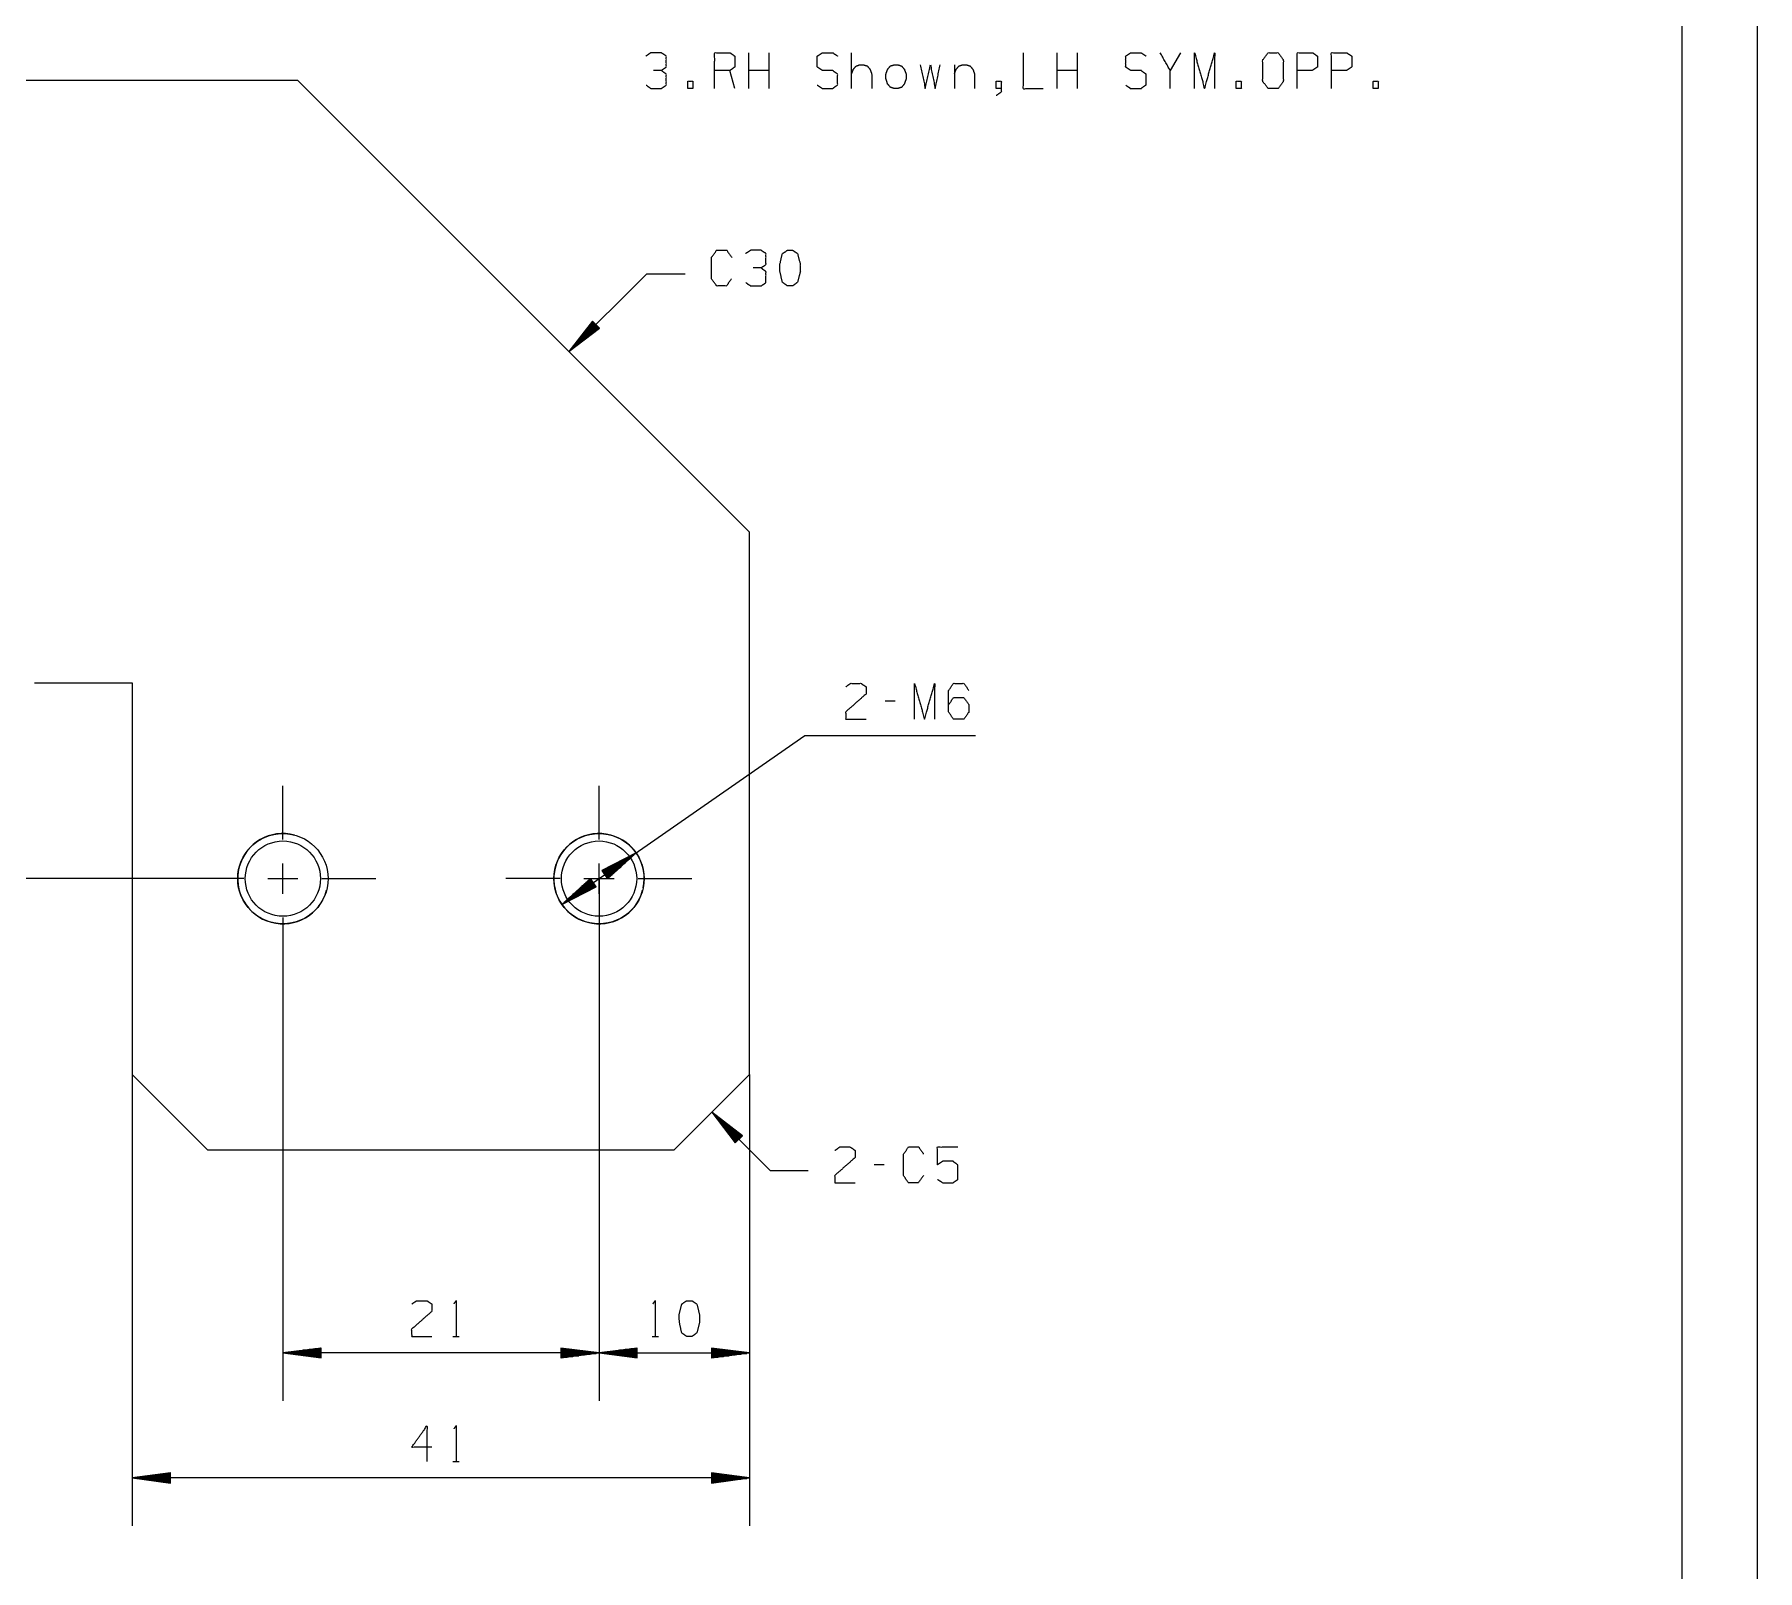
# Model space of a CAD drawing. Header units: millimetres. Extents: x 0 to 420, y 0 to 297.
# Drawn here: x 305.5 to 420, y 141.8 to 243.8 of the extents above; entities that cross this region are included whole.
import ezdxf

# ---------------------------------------------------------------- set-up
doc = ezdxf.new("R2010")
doc.units = ezdxf.units.MM
doc.layers.add('1', color=7, linetype='Continuous', true_color=0xffffff)

msp = doc.modelspace()

# ---------------------------------------------------------------- linework, layer by layer
at = {"layer": '1', "color": 132, "linetype": 'Continuous', "lineweight": 18}
for p, q in [((420, 0), (420, 297)), ((415, 5), (415, 292))]:
    msp.add_line(p, q, dxfattribs=at)
at = {"layer": '1', "color": 95, "linetype": 'Continuous', "lineweight": 18}
for p, q in [((353, 240.22), (353, 242.6)), ((354.35, 240.22), (354.35, 242.6)), ((359.83, 240.22), (359.83, 242.6)), ((366.66, 241.8), (366.66, 240.22)), ((373.49, 240.22), (373.49, 242.6)), ((374.84, 240.22), (374.84, 242.6)), ((381.67, 242.6), (380.99, 241.42)), ((352.07, 240.22), (351.74, 241.42)), ((354.35, 241.42), (353, 241.42)), ((374.84, 241.42), (373.49, 241.42)), ((362.73, 199.54), (362.06, 199.54)), ((362, 168.75), (361.33, 168.75)), ((333.34, 157.34), (333.77, 157.34)), ((346.57, 157.34), (346.99, 157.34)), ((333.34, 149.04), (333.77, 149.04))]:
    msp.add_line(p, q, dxfattribs=at)
at = {"layer": '1', "color": 13, "linetype": 'Continuous', "lineweight": 18}
for p, q in [((305.55, 240.75), (280.74, 240.75)), ((346.22, 227.92), (341.05, 222.75)), ((346.22, 227.92), (348.76, 227.92)), ((342.61, 224.78), (341.05, 222.75)), ((342.83, 224.56), (341.17, 222.9)), ((342.86, 224.53), (341.2, 222.87)), ((342.79, 224.6), (341.41, 223.21)), ((342.9, 224.49), (341.51, 223.11)), ((342.76, 224.64), (341.64, 223.52)), ((342.94, 224.46), (341.82, 223.34)), ((342.72, 224.67), (341.88, 223.83)), ((342.68, 224.71), (342.12, 224.14)), ((342.97, 224.42), (342.13, 223.58)), ((342.65, 224.74), (342.35, 224.45)), ((343.01, 224.38), (342.44, 223.82)), ((342.61, 224.78), (342.59, 224.76)), ((342.61, 224.78), (342.59, 224.76)), ((343.08, 224.31), (342.61, 224.78)), ((343.04, 224.35), (342.75, 224.05)), ((341.05, 222.75), (343.08, 224.31)), ((343.08, 224.31), (343.06, 224.29)), ((343.08, 224.31), (343.06, 224.29)), ((340.59, 186.04), (356.73, 197.25)), ((356.73, 197.25), (368.06, 197.25)), ((345.51, 189.46), (343.24, 188.29)), ((343.36, 188.12), (344.65, 189.02)), ((343.38, 188.07), (345, 189.19)), ((343.41, 188.03), (345.34, 189.37)), ((343.44, 187.99), (345.37, 189.33)), ((343.47, 187.95), (345.08, 189.07)), ((343.62, 187.74), (345.51, 189.46)), ((315.87, 187.75), (280.74, 187.75)), ((342.48, 187.76), (340.59, 186.04)), ((342.51, 187.72), (342.17, 187.48)), ((342.48, 187.76), (342.46, 187.74)), ((342.48, 187.76), (342.46, 187.74)), ((342.86, 187.21), (342.48, 187.76)), ((343.05, 187.75), (343.05, 153.07)), ((343.05, 187.75), (343.05, 153.07)), ((343.24, 188.28), (343.27, 188.3)), ((343.24, 188.28), (343.27, 188.3)), ((343.24, 188.29), (343.62, 187.74)), ((343.27, 188.24), (343.61, 188.48)), ((343.3, 188.2), (343.96, 188.66)), ((343.33, 188.16), (344.3, 188.84)), ((343.5, 187.91), (344.79, 188.81)), ((343.53, 187.87), (344.51, 188.54)), ((343.56, 187.82), (344.22, 188.28)), ((343.59, 187.78), (343.93, 188.02)), ((343.62, 187.74), (343.64, 187.76)), ((343.62, 187.74), (343.64, 187.76)), ((340.59, 186.04), (342.86, 187.21)), ((342.66, 187.51), (340.73, 186.17)), ((342.69, 187.47), (340.76, 186.13)), ((342.63, 187.55), (341.02, 186.43)), ((342.72, 187.42), (341.1, 186.31)), ((342.6, 187.59), (341.31, 186.69)), ((342.74, 187.38), (341.45, 186.48)), ((342.57, 187.63), (341.59, 186.95)), ((342.77, 187.34), (341.8, 186.66)), ((342.54, 187.68), (341.88, 187.22)), ((342.8, 187.3), (342.14, 186.84)), ((342.83, 187.26), (342.49, 187.02)), ((342.86, 187.22), (342.83, 187.2)), ((342.86, 187.22), (342.83, 187.2)), ((322.05, 181.57), (322.05, 153.07)), ((312.05, 174.75), (312.05, 144.77)), ((353.05, 174.75), (353.05, 153.07)), ((353.05, 174.75), (353.05, 144.77)), ((352.57, 170.68), (350.54, 172.24)), ((350.54, 172.24), (352.1, 170.21)), ((354.41, 168.37), (350.54, 172.24)), ((352.32, 170.43), (350.66, 172.09)), ((352.35, 170.46), (350.69, 172.12)), ((352.28, 170.39), (350.9, 171.78)), ((352.39, 170.5), (351, 171.88)), ((352.25, 170.35), (351.13, 171.47)), ((352.43, 170.53), (351.31, 171.65)), ((352.21, 170.32), (351.37, 171.16)), ((352.17, 170.28), (351.61, 170.85)), ((352.46, 170.57), (351.62, 171.41)), ((352.14, 170.25), (351.84, 170.54)), ((352.5, 170.61), (351.93, 171.17)), ((352.1, 170.21), (352.57, 170.68)), ((352.53, 170.64), (352.24, 170.94)), ((352.57, 170.68), (352.55, 170.7)), ((352.57, 170.68), (352.55, 170.7)), ((352.1, 170.21), (352.08, 170.23)), ((352.1, 170.21), (352.08, 170.23)), ((354.41, 168.37), (356.95, 168.37)), ((324.59, 156.58), (322.05, 156.25)), ((322.05, 156.25), (324.59, 155.92)), ((343.05, 156.25), (322.05, 156.25)), ((324.59, 156.28), (322.24, 156.28)), ((324.59, 156.22), (322.24, 156.22)), ((324.59, 156.33), (322.63, 156.33)), ((324.59, 156.17), (322.63, 156.17)), ((324.59, 156.38), (323.01, 156.38)), ((324.59, 156.12), (323.01, 156.12)), ((324.59, 156.43), (323.4, 156.43)), ((324.59, 156.07), (323.4, 156.07)), ((324.59, 156.48), (323.79, 156.48)), ((324.59, 156.02), (323.79, 156.02)), ((324.59, 156.53), (324.17, 156.53)), ((324.59, 155.97), (324.17, 155.97)), ((324.59, 156.58), (324.56, 156.58)), ((324.59, 156.58), (324.56, 156.58)), ((324.59, 155.92), (324.56, 155.92)), ((324.59, 155.92), (324.56, 155.92)), ((324.59, 155.92), (324.59, 156.58)), ((340.51, 156.58), (340.54, 156.58)), ((340.51, 156.58), (340.54, 156.58)), ((340.51, 156.58), (340.51, 155.92)), ((343.05, 156.25), (340.51, 156.58)), ((340.51, 156.53), (340.93, 156.53)), ((340.51, 156.48), (341.31, 156.48)), ((340.51, 156.43), (341.7, 156.43)), ((340.51, 156.38), (342.09, 156.38)), ((340.51, 156.33), (342.47, 156.33)), ((340.51, 156.28), (342.86, 156.28)), ((340.51, 155.92), (343.05, 156.25)), ((340.51, 156.22), (342.86, 156.22)), ((340.51, 156.17), (342.47, 156.17)), ((340.51, 156.12), (342.09, 156.12)), ((340.51, 156.07), (341.7, 156.07)), ((340.51, 156.02), (341.31, 156.02)), ((340.51, 155.97), (340.93, 155.97)), ((340.51, 155.92), (340.54, 155.92)), ((340.51, 155.92), (340.54, 155.92)), ((345.59, 156.58), (343.05, 156.25)), ((343.05, 156.25), (345.59, 155.92)), ((343.05, 156.25), (353.05, 156.25)), ((345.59, 156.28), (343.24, 156.28)), ((345.59, 156.22), (343.24, 156.22)), ((345.59, 156.33), (343.63, 156.33)), ((345.59, 156.17), (343.63, 156.17)), ((345.59, 156.38), (344.01, 156.38)), ((345.59, 156.12), (344.01, 156.12)), ((345.59, 156.43), (344.4, 156.43)), ((345.59, 156.07), (344.4, 156.07)), ((345.59, 156.48), (344.79, 156.48)), ((345.59, 156.02), (344.79, 156.02)), ((345.59, 156.53), (345.17, 156.53)), ((345.59, 155.97), (345.17, 155.97)), ((345.59, 156.58), (345.56, 156.58)), ((345.59, 156.58), (345.56, 156.58)), ((345.59, 155.92), (345.56, 155.92)), ((345.59, 155.92), (345.56, 155.92)), ((345.59, 155.92), (345.59, 156.58)), ((350.51, 156.58), (350.54, 156.58)), ((350.51, 156.58), (350.54, 156.58)), ((350.51, 156.58), (350.51, 155.92)), ((353.05, 156.25), (350.51, 156.58)), ((350.51, 156.53), (350.93, 156.53)), ((350.51, 156.48), (351.31, 156.48)), ((350.51, 156.43), (351.7, 156.43)), ((350.51, 156.38), (352.09, 156.38)), ((350.51, 156.33), (352.47, 156.33)), ((350.51, 156.28), (352.86, 156.28)), ((350.51, 155.92), (353.05, 156.25)), ((350.51, 156.22), (352.86, 156.22)), ((350.51, 156.17), (352.47, 156.17)), ((350.51, 156.12), (352.09, 156.12)), ((350.51, 156.07), (351.7, 156.07)), ((350.51, 156.02), (351.31, 156.02)), ((350.51, 155.97), (350.93, 155.97)), ((350.51, 155.92), (350.54, 155.92)), ((350.51, 155.92), (350.54, 155.92)), ((314.59, 148.28), (312.05, 147.95)), ((312.05, 147.95), (314.59, 147.61)), ((353.05, 147.95), (312.05, 147.95)), ((314.59, 147.97), (312.24, 147.97)), ((314.59, 147.92), (312.24, 147.92)), ((314.59, 148.02), (312.63, 148.02)), ((314.59, 147.87), (312.63, 147.87)), ((314.59, 148.07), (313.01, 148.07)), ((314.59, 147.82), (313.01, 147.82)), ((314.59, 148.12), (313.4, 148.12)), ((314.59, 147.77), (313.4, 147.77)), ((314.59, 148.18), (313.79, 148.18)), ((314.59, 147.72), (313.79, 147.72)), ((314.59, 148.23), (314.17, 148.23)), ((314.59, 147.67), (314.17, 147.67)), ((314.59, 148.28), (314.56, 148.28)), ((314.59, 148.28), (314.56, 148.28)), ((314.59, 147.61), (314.59, 148.28)), ((350.51, 148.28), (350.54, 148.28)), ((350.51, 148.28), (350.54, 148.28)), ((350.51, 148.28), (350.51, 147.61)), ((353.05, 147.95), (350.51, 148.28)), ((350.51, 148.23), (350.93, 148.23)), ((350.51, 148.18), (351.31, 148.18)), ((350.51, 148.12), (351.7, 148.12)), ((350.51, 148.07), (352.09, 148.07)), ((350.51, 148.02), (352.47, 148.02)), ((350.51, 147.97), (352.86, 147.97)), ((350.51, 147.61), (353.05, 147.95)), ((350.51, 147.92), (352.86, 147.92)), ((350.51, 147.87), (352.47, 147.87)), ((350.51, 147.82), (352.09, 147.82)), ((350.51, 147.77), (351.7, 147.77)), ((350.51, 147.72), (351.31, 147.72)), ((350.51, 147.67), (350.93, 147.67)), ((314.59, 147.62), (314.56, 147.62)), ((314.59, 147.62), (314.56, 147.62)), ((350.51, 147.62), (350.54, 147.62)), ((350.51, 147.62), (350.54, 147.62))]:
    msp.add_line(p, q, dxfattribs=at)
at = {"layer": '1', "color": 30, "linetype": 'Continuous', "lineweight": 25}
for p, q in [((323.05, 240.75), (305.55, 240.75)), ((353.05, 210.75), (323.05, 240.75)), ((353.05, 174.75), (353.05, 210.75)), ((305.55, 200.75), (312.05, 200.75)), ((312.05, 200.75), (312.05, 174.75)), ((312.05, 174.75), (317.05, 169.75)), ((348.05, 169.75), (353.05, 174.75)), ((317.05, 169.75), (348.05, 169.75))]:
    msp.add_line(p, q, dxfattribs=at)
at = {"layer": '1', "color": 252, "linetype": 'Continuous', "lineweight": 18}
for p, q in [((322.05, 190.34), (322.05, 193.92)), ((343.05, 190.34), (343.05, 193.92)), ((319.46, 187.75), (315.87, 187.75)), ((321.05, 187.75), (323.05, 187.75)), ((322.05, 186.75), (322.05, 188.75)), ((324.64, 187.75), (328.22, 187.75)), ((340.46, 187.75), (336.87, 187.75)), ((342.05, 187.75), (344.05, 187.75)), ((343.05, 186.75), (343.05, 188.75)), ((345.64, 187.75), (349.22, 187.75)), ((322.05, 185.16), (322.05, 181.57)), ((343.05, 185.16), (343.05, 181.57))]:
    msp.add_line(p, q, dxfattribs=at)
at = {"layer": '1', "color": 30, "linetype": 'Continuous', "lineweight": 25}
for centre, radius in [((322.05, 187.75), 3), ((322.05, 187.75), 2.5), ((343.05, 187.75), 3), ((343.05, 187.75), 2.5)]:
    msp.add_circle(centre, radius, dxfattribs=at)
at = {"layer": '1', "color": 30, "linetype": 'Continuous', "lineweight": 13}
for centre in [(322.05, 187.75), (343.05, 187.75)]:
    msp.add_arc(centre, 3, 75, 345, dxfattribs=at)
at = {"layer": '1', "color": 13, "linetype": 'Continuous', "lineweight": 18}
msp.add_arc((343.05, 187.75), 3, 348.157, 75, dxfattribs=at)
at = {"layer": '1', "color": 95, "linetype": 'Continuous', "lineweight": 18}
for points, knots in [([(350.73, 240.22), (350.73, 242.6), (351.74, 242.6), (352.07, 242.37), (352.07, 241.65), (351.74, 241.42), (350.73, 241.42)], [0, 0, 0.400952, 0.571037, 0.639278, 0.761674, 0.829915, 1, 1]), ([(389.43, 240.22), (389.43, 242.6), (390.44, 242.6), (390.77, 242.37), (390.77, 241.65), (390.42, 241.42), (389.43, 241.42)], [0, 0, 0.401148, 0.571308, 0.639589, 0.762044, 0.832821, 1, 1]), ([(391.7, 240.22), (391.7, 242.6), (392.71, 242.6), (393.05, 242.37), (393.05, 241.65), (392.69, 241.42), (391.7, 241.42)], [0, 0, 0.401147, 0.571315, 0.639589, 0.762044, 0.832821, 1, 1]), ([(347.18, 241.42), (347.52, 241.65), (347.52, 242.37), (347.18, 242.6), (346.49, 242.6), (346.16, 242.37)], [0, 0, 0.153872, 0.429851, 0.583723, 0.846122, 1, 1]), ([(357.54, 240.45), (357.88, 240.22), (358.57, 240.22), (358.9, 240.47), (358.9, 241.17), (358.57, 241.42), (357.89, 241.42), (357.54, 241.65), (357.54, 242.37), (357.89, 242.6), (358.57, 242.6), (358.9, 242.37)], [0, 0, 0.068035, 0.184055, 0.25452, 0.372335, 0.4428, 0.555842, 0.62637, 0.748395, 0.818923, 0.931965, 1, 1]), ([(359.83, 241.2), (359.94, 241.5), (360.13, 241.72), (360.38, 241.8), (360.61, 241.8), (360.86, 241.72), (361.05, 241.5), (361.16, 241.2), (361.16, 240.22)], [0, 0, 0.107748, 0.208447, 0.296015, 0.373824, 0.461378, 0.562077, 0.669826, 1, 1]), ([(362.22, 240.52), (362.41, 240.3), (362.66, 240.22), (362.89, 240.22), (363.14, 240.3), (363.33, 240.52), (363.44, 240.85), (363.44, 241.2), (363.33, 241.5), (363.14, 241.72), (362.89, 241.8), (362.66, 241.8), (362.41, 241.72), (362.22, 241.5), (362.11, 241.2), (362.11, 240.85), (362.22, 240.52)], [0, 0, 0.063224, 0.118194, 0.167047, 0.222026, 0.28525, 0.357935, 0.432348, 0.499997, 0.563221, 0.6182, 0.667053, 0.722023, 0.785247, 0.852899, 0.927312, 1, 1]), ([(364.39, 241.8), (364.72, 240.22), (365.06, 241.8), (365.38, 240.22), (365.71, 241.8)], [0, 0, 0.250139, 0.500279, 0.74986, 1, 1]), ([(366.66, 241.2), (366.77, 241.5), (366.96, 241.72), (367.21, 241.8), (367.44, 241.8), (367.69, 241.72), (367.88, 241.5), (367.99, 241.2), (367.99, 240.22)], [0, 0, 0.107748, 0.208447, 0.296001, 0.373811, 0.461378, 0.562077, 0.669826, 1, 1]), ([(371.22, 242.6), (371.22, 240.22), (372.56, 240.22)], [0, 0, 0.638734, 1, 1]), ([(378.03, 240.45), (378.36, 240.22), (379.05, 240.22), (379.39, 240.47), (379.39, 241.17), (379.05, 241.42), (378.38, 241.42), (378.03, 241.65), (378.03, 242.37), (378.38, 242.6), (379.05, 242.6), (379.39, 242.37)], [0, 0, 0.068034, 0.184052, 0.254521, 0.372334, 0.442803, 0.555843, 0.626371, 0.748393, 0.818921, 0.931961, 1, 1]), ([(380.99, 240.22), (380.99, 241.42), (380.32, 242.6)], [0, 0, 0.469959, 1, 1]), ([(382.6, 240.22), (382.6, 242.6), (383.27, 240.22), (383.94, 242.6), (383.94, 240.22)], [0, 0, 0.245192, 0.499999, 0.754808, 1, 1]), ([(387.49, 240.22), (388.16, 240.22), (388.5, 240.7), (388.5, 242.12), (388.16, 242.6), (387.49, 242.6), (387.13, 242.12), (387.13, 240.7), (387.49, 240.22)], [0, 0, 0.102686, 0.191621, 0.409479, 0.498411, 0.601097, 0.691619, 0.909476, 1, 1]), ([(346.18, 240.45), (346.49, 240.22), (347.18, 240.22), (347.52, 240.45), (347.52, 241.17), (347.18, 241.42), (346.67, 241.42)], [0, 0, 0.124124, 0.343691, 0.472447, 0.703379, 0.836733, 1, 1]), ([(348.95, 240.22), (349.28, 240.22), (349.28, 240.7), (348.95, 240.7), (348.95, 240.22)], [0, 0, 0.207082, 0.5, 0.707082, 1, 1]), ([(369.77, 240.22), (369.43, 240.22), (369.43, 240.7), (369.77, 240.7), (369.77, 240), (369.43, 239.75)], [0, 0, 0.148254, 0.357933, 0.506187, 0.815185, 1, 1]), ([(385.37, 240.22), (385.71, 240.22), (385.71, 240.7), (385.37, 240.7), (385.37, 240.22)], [0, 0, 0.207082, 0.5, 0.707082, 1, 1]), ([(394.48, 240.22), (394.81, 240.22), (394.81, 240.7), (394.48, 240.7), (394.48, 240.22)], [0, 0, 0.207082, 0.5, 0.707082, 1, 1]), ([(351.85, 227.58), (351.51, 227.11), (350.86, 227.11), (350.52, 227.58), (350.52, 229.01), (350.86, 229.48), (351.53, 229.48), (351.87, 229.01)], [0, 0, 0.114567, 0.243366, 0.357933, 0.638586, 0.753153, 0.885429, 1, 1]), ([(353.81, 228.31), (354.14, 228.53), (354.14, 229.26), (353.81, 229.48), (353.12, 229.48), (352.78, 229.26)], [0, 0, 0.153873, 0.429854, 0.583727, 0.846127, 1, 1]), ([(355.91, 227.11), (356.24, 227.36), (356.42, 228.06), (356.42, 228.53), (356.24, 229.26), (355.91, 229.48), (355.57, 229.48), (355.23, 229.26), (355.06, 228.53), (355.07, 228.06), (355.23, 227.36), (355.57, 227.11), (355.91, 227.11)], [0, 0, 0.067524, 0.183973, 0.260584, 0.380946, 0.446143, 0.500306, 0.565503, 0.685865, 0.762529, 0.878313, 0.945836, 1, 1]), ([(352.8, 227.33), (353.12, 227.11), (353.81, 227.11), (354.14, 227.33), (354.14, 228.06), (353.81, 228.31), (353.29, 228.31)], [0, 0, 0.124124, 0.343691, 0.472446, 0.703377, 0.836727, 1, 1]), ([(359.44, 200.49), (359.76, 200.72), (360.45, 200.72), (360.79, 200.49), (360.79, 200.02), (359.43, 198.82), (359.44, 198.34), (360.79, 198.34)], [0, 0, 0.069695, 0.19298, 0.265275, 0.350227, 0.674741, 0.759751, 1, 1]), ([(364, 198.34), (364, 200.72), (364.67, 198.34), (365.34, 200.72), (365.34, 198.34)], [0, 0, 0.245192, 0.500001, 0.754808, 1, 1]), ([(366.27, 199.29), (366.59, 199.77), (367.28, 199.77), (367.62, 199.29), (367.62, 198.82), (367.28, 198.34), (366.59, 198.34), (366.27, 198.82), (366.27, 200.24), (366.59, 200.72), (367.28, 200.72), (367.62, 200.24)], [0, 0, 0.076963, 0.169761, 0.248072, 0.312019, 0.390329, 0.483127, 0.560091, 0.751928, 0.828891, 0.921689, 1, 1]), ([(358.72, 169.7), (359.04, 169.93), (359.73, 169.93), (360.06, 169.7), (360.06, 169.23), (358.7, 168.03), (358.72, 167.55), (360.06, 167.55)], [0, 0, 0.069694, 0.192979, 0.265274, 0.350227, 0.67474, 0.759752, 1, 1]), ([(364.6, 168.03), (364.26, 167.55), (363.61, 167.55), (363.27, 168.03), (363.27, 169.45), (363.61, 169.93), (364.28, 169.93), (364.61, 169.45)], [0, 0, 0.114567, 0.243365, 0.357937, 0.638587, 0.753158, 0.885433, 1, 1]), ([(365.53, 167.78), (365.87, 167.55), (366.56, 167.55), (366.89, 167.78), (366.89, 168.73), (366.56, 168.98), (365.87, 168.98), (365.53, 168.75), (365.53, 169.93), (366.89, 169.93)], [0, 0, 0.062227, 0.168343, 0.23057, 0.376816, 0.441265, 0.547381, 0.609609, 0.790492, 1, 1]), ([(330.61, 159.49), (330.93, 159.72), (331.62, 159.72), (331.95, 159.49), (331.95, 159.02), (330.59, 157.82), (330.61, 157.34), (331.95, 157.34)], [0, 0, 0.069691, 0.192976, 0.265274, 0.350227, 0.67474, 0.759752, 1, 1]), ([(333.42, 159.52), (333.56, 159.72), (333.56, 157.34)], [0, 0, 0.093491, 1, 1]), ([(346.64, 159.52), (346.78, 159.72), (346.78, 157.34)], [0, 0, 0.093491, 1, 1]), ([(349.22, 157.34), (349.55, 157.59), (349.73, 158.29), (349.73, 158.77), (349.55, 159.49), (349.22, 159.72), (348.88, 159.72), (348.54, 159.49), (348.37, 158.77), (348.39, 158.29), (348.54, 157.59), (348.88, 157.34), (349.22, 157.34)], [0, 0, 0.067524, 0.183971, 0.260583, 0.380943, 0.446139, 0.500302, 0.565504, 0.685863, 0.762528, 0.878307, 0.945837, 1, 1]), ([(331.95, 149.99), (330.61, 149.99), (331.62, 151.41), (331.62, 149.04)], [0, 0, 0.245869, 0.565294, 1, 1]), ([(333.42, 151.21), (333.56, 151.41), (333.56, 149.04)], [0, 0, 0.093491, 1, 1])]:
    msp.add_open_spline(points, degree=1, knots=knots, dxfattribs=at)

doc.saveas('drawing.dxf')
